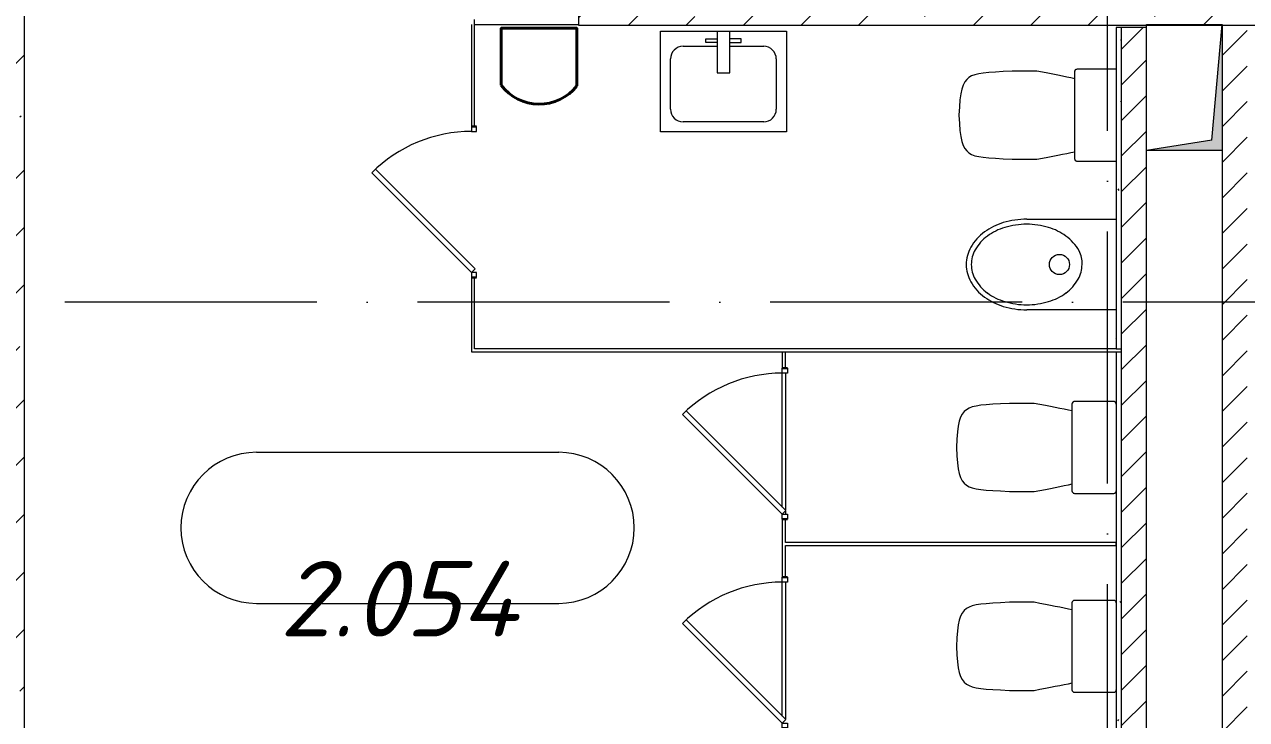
# Model space of a CAD drawing. Header units: millimetres. Extents: x -6467 to 105918, y -7090 to 92481.
# Drawn here: x 5550 to 10403, y 173 to 2934 of the extents above; entities that cross this region are included whole.
import ezdxf

# ---------------------------------------------------------------- set-up
doc = ezdxf.new("R2010")
doc.units = ezdxf.units.MM
doc.linetypes.add('50_200_ШТРИХ_1Т_ш5_п1_п1_', pattern=[1400, 1000, -200, 0, -200])
for name, color, linetype, lineweight, true_color in [('A-AREA-IDEN-1', 7, 'Continuous', 9, 0xaaaaaa), ('A-DOOR-1', 7, 'Continuous', 5, 0xaaaaaa), ('A-DOOR-FRAM-1', 7, 'Continuous', 9, 0xaaaaaa), ('A-DOOR-OPNG-1', 7, 'Continuous', 30, 0xaaaaaa), ('A-WALL-2', 7, 'Continuous', 5, 0xaaaaaa), ('A-WALL-FNSH-2', 7, 'Continuous', 5, 0xaaaaaa), ('I-WALL-1', 7, 'Continuous', 5, 0x787878), ('I-WALL-2', 7, 'Continuous', 5, 0xaaaaaa), ('M-EQPM-1', 7, 'Continuous', 9, 0xaaaaaa), ('M-EQPM-2', 7, 'Continuous', 9, 0xe2e2e2), ('P-SANR-FIXT-1', 7, 'Continuous', 9, 0xaaaaaa), ('мебель 2 этаж-1', 7, 'Continuous', 40, 0xaaaaaa), ('Оси-3', 7, '50_200_ШТРИХ_1Т_ш5_п1_п1_', 9, 0xaaaaaa), ('ТХ_функционал-2', 7, 'Continuous', 40, 0xaaaaaa)]:
    doc.layers.add(name, color=color, linetype=linetype, lineweight=lineweight, true_color=true_color)
for name, color, linetype, lineweight in [('A-WALL', 7, 'Continuous', 5), ('A-WALL-FNSH-1', 7, 'Continuous', 5), ('I-WALL', 7, 'Continuous', 5)]:
    doc.layers.add(name, color=color, linetype=linetype, lineweight=lineweight)
doc.styles.add('ISOCPEUR_I', font='isocpeui.ttf', dxfattribs={"height": 300})
pattern_1 = [(45, (0, 0), (-228.0985, 228.0985), []), (45, (228.1, 0), (-228.0985, 228.0985), [403.225, -80.645, 6.706, -73.939])]
pattern_2 = [(45, (0, 0), (-70.7107, 70.7107), [])]

# ---------------------------------------------------------------- blocks, each defined once
blk = doc.blocks.new('SND_2D_Раковина1 - 400х300-17910372-АИ_План этажа Радиаторы_2')
at = {"layer": 'P-SANR-FIXT-1'}
for p, q in [((-250, -220), (-250, 180)), ((-250, 180), (250, 180)), ((-70, 150), (-25, 150)), ((-70, 135), (-70, 150)), ((-25, 180), (-25, 15)), ((25, 15), (25, 180)), ((70, 150), (25, 150)), ((70, 135), (70, 150)), ((250, 180), (250, -220)), ((-160, 120), (-25, 120)), ((-25, 135), (-70, 135)), ((25, 135), (70, 135)), ((25, 120), (160, 120)), ((-210, -130), (-210, 70)), ((210, 70), (210, -130)), ((-25, 15), (25, 15)), ((160, -180), (-160, -180)), ((250, -220), (-250, -220))]:
    blk.add_line(p, q, dxfattribs=at)
for centre, start, end in [((-160, 70), 90, 180), ((160, 70), 0, 90), ((-160, -130), 180, 270), ((160, -130), 270, 0)]:
    blk.add_arc(centre, 50, start, end, dxfattribs=at)
blk = doc.blocks.new('SND_2D_Бидэ1 - По умолчанию-20160336-АИ_План этажа Радиаторы_2')
at = {"layer": 'P-SANR-FIXT-1'}
for p, q in [((-180, -365.7), (-180, -10)), ((180, -10), (180, -365.7))]:
    blk.add_line(p, q, dxfattribs=at)
blk.add_circle((0, -235.7), 40, dxfattribs=at)
for centre, radius, start, end in [((-8, -239.5), 94, 85.1382, 119.6634), ((37.9, -320.1), 186.8, 119.6634, 143.9726), ((0, -263.8), 118, 60.3366, 90), ((-27.9, -312.8), 174.4, 36.0274, 60.3366), ((72, -344.8), 228.9, 143.9726, 163.2353), ((-72, -344.8), 228.9, 16.7647, 36.0274), ((141.5, -365.7), 301.5, 163.2353, 180), ((-141.5, -365.7), 301.5, 360, 16.7647), ((141.5, -365.7), 321.5, 180, 196.7647), ((141.5, -365.7), 301.5, 180, 196.7647), ((-141.5, -365.7), 301.5, 343.2353, 360), ((-141.5, -365.7), 321.5, 343.2353, 360), ((72, -386.7), 248.9, 196.7647, 216.0274), ((72, -386.7), 228.9, 196.7647, 216.0274), ((-72, -386.7), 228.9, 323.9726, 343.2353), ((-72, -386.7), 248.9, 323.9726, 343.2353), ((27.9, -418.7), 194.4, 216.0274, 240.3366), ((27.9, -418.7), 174.4, 216.0274, 240.3366), ((-27.9, -418.7), 174.4, 299.6634, 323.9726), ((-27.9, -418.7), 194.4, 299.6634, 323.9726), ((0, -467.7), 118, 240.3366, 270), ((0, -467.7), 118, 270, 299.6634), ((0, -467.7), 138, 240.3366, 270), ((0, -467.7), 138, 270, 299.6634)]:
    blk.add_arc(centre, radius, start, end, dxfattribs=at)
blk = doc.blocks.new('SND_Унитаз_Santek_HEO - Santek HEO_ 365х635х785_ выпуск-прямой_ PN4_5_ Х-резьба НР DN15_ К-гл_кон_ П DN100-17910376-АИ_План этажа Радиаторы_2')
at = {"layer": 'P-SANR-FIXT-1'}
for p, q in [((-182.5, -10), (-182.5, -165.8)), ((182.5, -165.8), (182.5, -10)), ((-172.5, -175.8), (172.5, -175.8)), ((-175, -325.6), (-175, -423.4)), ((175, -423.4), (175, -325.6))]:
    blk.add_line(p, q, dxfattribs=at)
for centre, start, end in [((-172.5, -165.8), 180, 270), ((-172.5, -165.8), 180, 210), ((-172.5, -165.8), 240, 255), ((172.5, -165.8), 270, 360), ((172.5, -165.8), 270, 315), ((172.5, -165.8), 330, 360)]:
    blk.add_arc(centre, 10, start, end, dxfattribs=at)
for points in [[(-145, -174.9), (-153.6, -214.5), (-163, -263.9), (-175, -325.6)], [(175, -325.6), (163, -263.9), (153.6, -214.5), (145, -174.9)]]:
    blk.add_open_spline(points, degree=3, dxfattribs=at)
for points, knots in [([(-175, -423.4), (-169.2, -526.5), (-168.1, -609.5), (-96, -631.3), (0, -634.5)], [0, 0, 0, 0, 0.2757876, 0.5440111, 0.5440111, 0.5440111, 0.5440111]), ([(0, -634.5), (96, -631.3), (168.1, -609.5), (169.2, -526.5), (175, -423.4)], [0, 0, 0, 0, 0.2682234, 0.5440111, 0.5440111, 0.5440111, 0.5440111])]:
    blk.add_open_spline(points, degree=3, knots=knots, dxfattribs=at)
blk = doc.blocks.new('DOR_ДУ_распашная__1Ст_Прямоугольная2 - Вн_Д-9_ДДГ 600х1850h_С_у-29181153-АИ_План этажа Радиаторы_2')
at = {"layer": 'A-DOOR-1'}
for p, q in [((116, 402), (-280, 6)), ((130.1, 387.8), (116, 402)), ((-265.9, -8.1), (130.1, 387.8)), ((-280, 6), (-265.9, -8.1))]:
    blk.add_line(p, q, dxfattribs=at)
blk.add_arc((-280, 6), 560, 360, 45, dxfattribs=at)
at = {"layer": 'A-DOOR-FRAM-1'}
for p, q in [((-280, 6), (-300, 6)), ((-280, -14), (-280, 6)), ((280, 6), (280, -14)), ((300, 6), (280, 6)), ((-300, -14), (-280, -14)), ((280, -14), (300, -14))]:
    blk.add_line(p, q, dxfattribs=at)
at = {"layer": 'A-DOOR-OPNG-1'}
for p, q in [((-300, 6), (-300, -14)), ((300, -14), (300, 6))]:
    blk.add_line(p, q, dxfattribs=at)
blk = doc.blocks.new('DOR_ДУ_распашная__1Ст_Прямоугольная2 - Вн_Д-9_ДДГ 600х1850h_С_у-29181159-АИ_План этажа Радиаторы_2')
at = {"layer": 'A-DOOR-1'}
for p, q in [((-130.1, -387.8), (265.9, 8.1)), ((265.9, 8.1), (280, -6)), ((280, -6), (-116, -402)), ((-116, -402), (-130.1, -387.8))]:
    blk.add_line(p, q, dxfattribs=at)
blk.add_arc((280, -6), 560, 180, 225, dxfattribs=at)
at = {"layer": 'A-DOOR-FRAM-1'}
for p, q in [((-300, 14), (-280, 14)), ((-280, 14), (-280, -6)), ((280, 14), (300, 14)), ((280, -6), (280, 14)), ((-280, -6), (-300, -6)), ((300, -6), (280, -6))]:
    blk.add_line(p, q, dxfattribs=at)
at = {"layer": 'A-DOOR-OPNG-1'}
for p, q in [((-300, -6), (-300, 14)), ((300, 14), (300, -6))]:
    blk.add_line(p, q, dxfattribs=at)
blk = doc.blocks.new('SND_Унитаз_Santek_HEO - Santek HEO_ 365х635х785_ выпуск-прямой_ PN4_5_ Х-резьба НР DN15_ К-гл_кон_ П DN100-V2-АИ_План этажа Радиаторы_2')
at = {"layer": 'P-SANR-FIXT-1'}
for p, q in [((-182.5, -10), (-182.5, -165.8)), ((182.5, -165.8), (182.5, -10)), ((-172.5, -175.8), (172.5, -175.8)), ((-175, -325.6), (-175, -423.4)), ((175, -423.4), (175, -325.6))]:
    blk.add_line(p, q, dxfattribs=at)
for centre, start, end in [((-172.5, -10), 90, 180), ((-172.5, -10), 105, 180), ((172.5, -10), 360, 90), ((172.5, -10), 45, 90), ((172.5, -10), 360, 30), ((-172.5, -165.8), 180, 270), ((-172.5, -165.8), 180, 210), ((-172.5, -165.8), 240, 255), ((172.5, -165.8), 270, 360), ((172.5, -165.8), 270, 315), ((172.5, -165.8), 330, 360)]:
    blk.add_arc(centre, 10, start, end, dxfattribs=at)
for points in [[(-145, -174.9), (-153.6, -214.5), (-163, -263.9), (-175, -325.6)], [(175, -325.6), (163, -263.9), (153.6, -214.5), (145, -174.9)]]:
    blk.add_open_spline(points, degree=3, dxfattribs=at)
for points, knots in [([(-175, -423.4), (-169.2, -526.5), (-168.1, -609.5), (-96, -631.3), (0, -634.5)], [0, 0, 0, 0, 0.2757876, 0.5440111, 0.5440111, 0.5440111, 0.5440111]), ([(0, -634.5), (96, -631.3), (168.1, -609.5), (169.2, -526.5), (175, -423.4)], [0, 0, 0, 0, 0.2682234, 0.5440111, 0.5440111, 0.5440111, 0.5440111])]:
    blk.add_open_spline(points, degree=3, knots=knots, dxfattribs=at)
blk = doc.blocks.new('Канал вертикальный прямоугольный - Шахта - значок проема-24087344-АИ_План этажа Радиаторы_2')
at = {"layer": 'M-EQPM-2'}
blk.add_hatch(color=256, dxfattribs=at).paths.add_polyline_path([(-150, -250), (-110, 210), (150, 250), (-150, 250), (-150, 244.5)])
at = {"layer": 'M-EQPM-1'}
for p, q in [((-150, -250), (-150, 250)), ((-150, 250), (150, 250)), ((-110, 210), (150, 250)), ((150, 250), (150, -250)), ((-110, 210), (-150, -250)), ((150, -250), (-150, -250))]:
    blk.add_line(p, q, dxfattribs=at)
blk = doc.blocks.new('мебель 2 этаж-28800768-АИ_План этажа Радиаторы_2')
at = {"layer": 'ТХ_функционал-2', "flags": 128}
blk.add_lwpolyline([(9706.5, 4407.3), (9706.5, 4633.7), (10006.5, 4633.7), (10006.5, 4404.4)], dxfattribs=at)
at = {"layer": 'ТХ_функционал-2'}
blk.add_arc((9857.6, 4521.8), 189.6, 217.1517, 321.7547, dxfattribs=at)
blk = doc.blocks.new('AAR_СКБ_Марка_помещения_1_5 ммп - Номер-27962133-АИ_План этажа Радиаторы_2')
at = {"layer": 'A-AREA-IDEN-1'}
for p, q in [((-2.987, 3), (3.013, 3)), ((-2.987, 0), (3.013, 0))]:
    blk.add_line(p, q, dxfattribs=at)
for centre, start, end in [((-2.987, 1.5), 90, 270), ((3.013, 1.5), 270, 90)]:
    blk.add_arc(centre, 1.5, start, end, dxfattribs=at)

msp = doc.modelspace()

# ---------------------------------------------------------------- hatches: boundary and pattern name
at = {"layer": 'A-WALL'}
h = msp.add_hatch(dxfattribs=at)
h.set_pattern_fill('FP_1', color=256, style=0, pattern_type=2)
h.set_pattern_definition(pattern_1)
h.paths.add_polyline_path([(5550, 1981), (5550, 5581), (5300, 5581), (5300, 1981)])
h = msp.add_hatch(dxfattribs=at)
h.set_pattern_fill('FP_1', color=256, style=0, pattern_type=2)
h.set_pattern_definition(pattern_1)
h.paths.add_polyline_path([(12650, 2931), (12650, 3181), (7750, 3181), (7750, 2931), (10305.1, 2931.1), (10305.3, 2931), (11133.5, 2931)])
h = msp.add_hatch(dxfattribs=at)
h.set_pattern_fill('FP_1', color=256, style=0, pattern_type=2)
h.set_pattern_definition(pattern_1)
h.paths.add_polyline_path([(5300, 1731), (5550, 1731), (5550, 1981), (160, 1981), (160, 1731), (4489.5, 1731)])
h = msp.add_hatch(dxfattribs=at)
h.set_pattern_fill('FP_1', color=256, style=0, pattern_type=2)
h.set_pattern_definition(pattern_1)
h.paths.add_polyline_path([(5550, -1409), (5550, 1731), (5300, 1731), (5300, -1409), (5320, -1409)])
at = {"layer": 'I-WALL'}
h = msp.add_hatch(dxfattribs=at)
h.set_pattern_fill('FP_4', color=256, style=0, pattern_type=2)
h.set_pattern_definition(pattern_2)
h.paths.add_polyline_path([(9905.3, -1669), (10005.3, -1669), (10005.3, 2921), (9905.3, 2921), (9905.3, -1019)])
h = msp.add_hatch(dxfattribs=at)
h.set_pattern_fill('FP_4', color=256, style=0, pattern_type=2)
h.set_pattern_definition(pattern_2)
h.paths.add_polyline_path([(10400, -1669), (10400, -1419), (10405.3, -1419), (10405.3, 2931), (10305.3, 2931), (10305.3, -1669)])
at = {"layer": 'I-WALL-1'}
h = msp.add_hatch(dxfattribs=at)
h.set_pattern_fill('FP_3', color=256, style=0, pattern_type=2)
h.set_pattern_definition([(0, (0, 0), (406.4, 101.6), [6.706, -298.094, 6.706, -298.094, -1625.6]), (0, (0, 0), (406.4, 101.6), [-609.6, 6.706, -602.894, 6.706, -298.094, -711.2]), (0, (0, 0), (406.4, 101.6), [-1524, 6.706, -196.494, 6.706, -501.294]), (120, (152.4, 50.8), (-291.1882, 301.1527), [6.706, -298.094, 6.706, -298.094, -1625.6]), (120, (152.4, 50.8), (-291.1882, 301.1527), [-609.6, 6.706, -602.894, 6.706, -298.094, -711.2]), (120, (152.4, 50.8), (-291.1882, 301.1527), [-1524, 6.706, -196.494, 6.706, -501.294]), (240, (203.2, 254), (-115.2118, -402.7527), [6.706, -298.094, 6.706, -298.094, -1625.6]), (240, (203.2, 254), (-115.2118, -402.7527), [-609.6, 6.706, -602.894, 6.706, -298.094, -711.2]), (240, (203.2, 254), (-115.2118, -402.7527), [-1524, 6.706, -196.494, 6.706, -501.294])])
h.paths.add_polyline_path([(9905.3, -1669), (9905.3, 1633.6), (9885.3, 1633.6), (9885.3, -1669), (9887.7, -1669)])
h.paths.add_polyline_path([(9887.7, 1645.6), (9905.3, 1645.6), (9905.3, 2921), (9885.3, 2921), (9885.3, 1645.6)])

# ---------------------------------------------------------------- linework, layer by layer
at = {"layer": 'A-WALL'}
for p, q in [((5550, -1409), (5550, 5581)), ((7750, 3181), (7750, 2931)), ((7750, 2931), (12650, 2931)), ((9905.3, 2921), (9905.3, -1669))]:
    msp.add_line(p, q, dxfattribs=at)
at = {"layer": 'A-WALL-2'}
for p, q in [((7337.3, 2933.6), (7337.3, 2953.6)), ((9885.3, 1645.6), (9905.3, 1645.6)), ((9885.3, 1633.6), (9905.3, 1633.6))]:
    msp.add_line(p, q, dxfattribs=at)
at = {"layer": 'A-WALL-FNSH-1'}
for p, q in [((7337.3, 2933.6), (7750, 2933.6)), ((10005.3, 2921), (9885.3, 2921)), ((9885.3, 2921), (9885.3, 1645.6)), ((10005.3, -1669), (10005.3, 2921)), ((10305.3, 2433.6), (10305.3, -519)), ((9885.3, 1633.6), (9885.3, -1669))]:
    msp.add_line(p, q, dxfattribs=at)
at = {"layer": 'A-WALL-FNSH-2'}
for p, q in [((7325.3, 2933.6), (7325.3, 2528.6)), ((7337.3, 2528.6), (7337.3, 2933.6)), ((7325.3, 1928.6), (7325.3, 1633.6)), ((7337.3, 1645.6), (7337.3, 1928.6)), ((7325.3, 1633.6), (9885.3, 1633.6)), ((9885.3, 1645.6), (7337.3, 1645.6)), ((8559.3, 1633.6), (8559.3, 1568.6)), ((8571.3, 1568.6), (8571.3, 1633.6)), ((8559.3, 968.6), (8559.3, 738.6)), ((8571.3, 875.6), (8571.3, 968.6)), ((9885.3, 875.6), (8571.3, 875.6)), ((9885.3, 863.6), (9885.3, 875.6)), ((8571.3, 738.6), (8571.3, 863.6)), ((8571.3, 863.6), (9885.3, 863.6))]:
    msp.add_line(p, q, dxfattribs=at)
at = {"layer": 'I-WALL-2'}
for p, q in [((8559.3, 1016.9), (8559.3, 1548.6)), ((8571.3, 1548.6), (8571.3, 1004.9)), ((8571.3, 1000.6), (8571.3, 988.6)), ((8559.3, 186.9), (8559.3, 718.6)), ((8571.3, 718.6), (8571.3, 174.9))]:
    msp.add_line(p, q, dxfattribs=at)
at = {"layer": 'Оси-3'}
for p, q in [((9850, -5889.7), (9850, 91281)), ((104718, 1831), (-5267.3, 1831))]:
    msp.add_line(p, q, dxfattribs=at)

# ---------------------------------------------------------------- block references
at = {"layer": 'A-AREA-IDEN-1', "xscale": 199.9999999999999, "yscale": 199.9999999999999, "zscale": 199.9999999999999}
msp.add_blockref('AAR_СКБ_Марка_помещения_1_5 ммп - Номер-27962133-АИ_План этажа Радиаторы_2', (7068.7, 634.2), dxfattribs=at)
at = {"layer": 'A-DOOR-1'}
for name, p, rotation in [('DOR_ДУ_распашная__1Ст_Прямоугольная2 - Вн_Д-9_ДДГ 600х1850h_С_у-29181153-АИ_План этажа Радиаторы_2', (7331.3, 2228.6), 90), ('DOR_ДУ_распашная__1Ст_Прямоугольная2 - Вн_Д-9_ДДГ 600х1850h_С_у-29181159-АИ_План этажа Радиаторы_2', (8565.3, 1268.6), 270.0000000000007), ('DOR_ДУ_распашная__1Ст_Прямоугольная2 - Вн_Д-9_ДДГ 600х1850h_С_у-29181159-АИ_План этажа Радиаторы_2', (8565.3, 438.6), 270.0000000000007)]:
    msp.add_blockref(name, p, dxfattribs=dict(at, rotation=rotation))
at = {"layer": 'M-EQPM-1', "rotation": 180}
msp.add_blockref('Канал вертикальный прямоугольный - Шахта - значок проема-24087344-АИ_План этажа Радиаторы_2', (10155.3, 2683.6), dxfattribs=at)
at = {"layer": 'P-SANR-FIXT-1'}
msp.add_blockref('SND_2D_Раковина1 - 400х300-17910372-АИ_План этажа Радиаторы_2', (8325.3, 2726.7), dxfattribs=at)
for name, p, rotation in [('SND_Унитаз_Santek_HEO - Santek HEO_ 365х635х785_ выпуск-прямой_ PN4_5_ Х-резьба НР DN15_ К-гл_кон_ П DN100-17910376-АИ_План этажа Радиаторы_2', (9895.3, 2573.1), 269.9999999999992), ('SND_2D_Бидэ1 - По умолчанию-20160336-АИ_План этажа Радиаторы_2', (9895.3, 1980.1), 269.9999999999996), ('SND_Унитаз_Santek_HEO - Santek HEO_ 365х635х785_ выпуск-прямой_ PN4_5_ Х-резьба НР DN15_ К-гл_кон_ П DN100-V2-АИ_План этажа Радиаторы_2', (9885.3, 1253.6), 270.0000000000012), ('SND_Унитаз_Santek_HEO - Santek HEO_ 365х635х785_ выпуск-прямой_ PN4_5_ Х-резьба НР DN15_ К-гл_кон_ П DN100-V2-АИ_План этажа Радиаторы_2', (9885.3, 463.6), 270.0000000000012)]:
    msp.add_blockref(name, p, dxfattribs=dict(at, rotation=rotation))
at = {"layer": 'мебель 2 этаж-1'}
msp.add_blockref('мебель 2 этаж-28800768-АИ_План этажа Радиаторы_2', (-2263.5, -1715.2), dxfattribs=at)

# ---------------------------------------------------------------- texts
at = {"layer": 'A-AREA-IDEN-1', "insert": (7033.9, 502.7), "char_height": 300, "width": 992, "attachment_point": 8, "line_spacing_factor": 1.139951, "style": 'ISOCPEUR_I'}
msp.add_mtext('\\pt2540.001,5079.999,7620,10160.001,12699.999,15240,17780.001,20319.999,22860,25400.001,27939.999,30480,33020.001,35559.999,38100,40640.001,43179.999,45720,48260.001,50799.999,53340,55880.001,58419.999,60960,63500.001,66039.999,68580,71120.001,73659.999,76200,78740.001,81279.999;2.054', dxfattribs=at)

doc.saveas('drawing.dxf')
